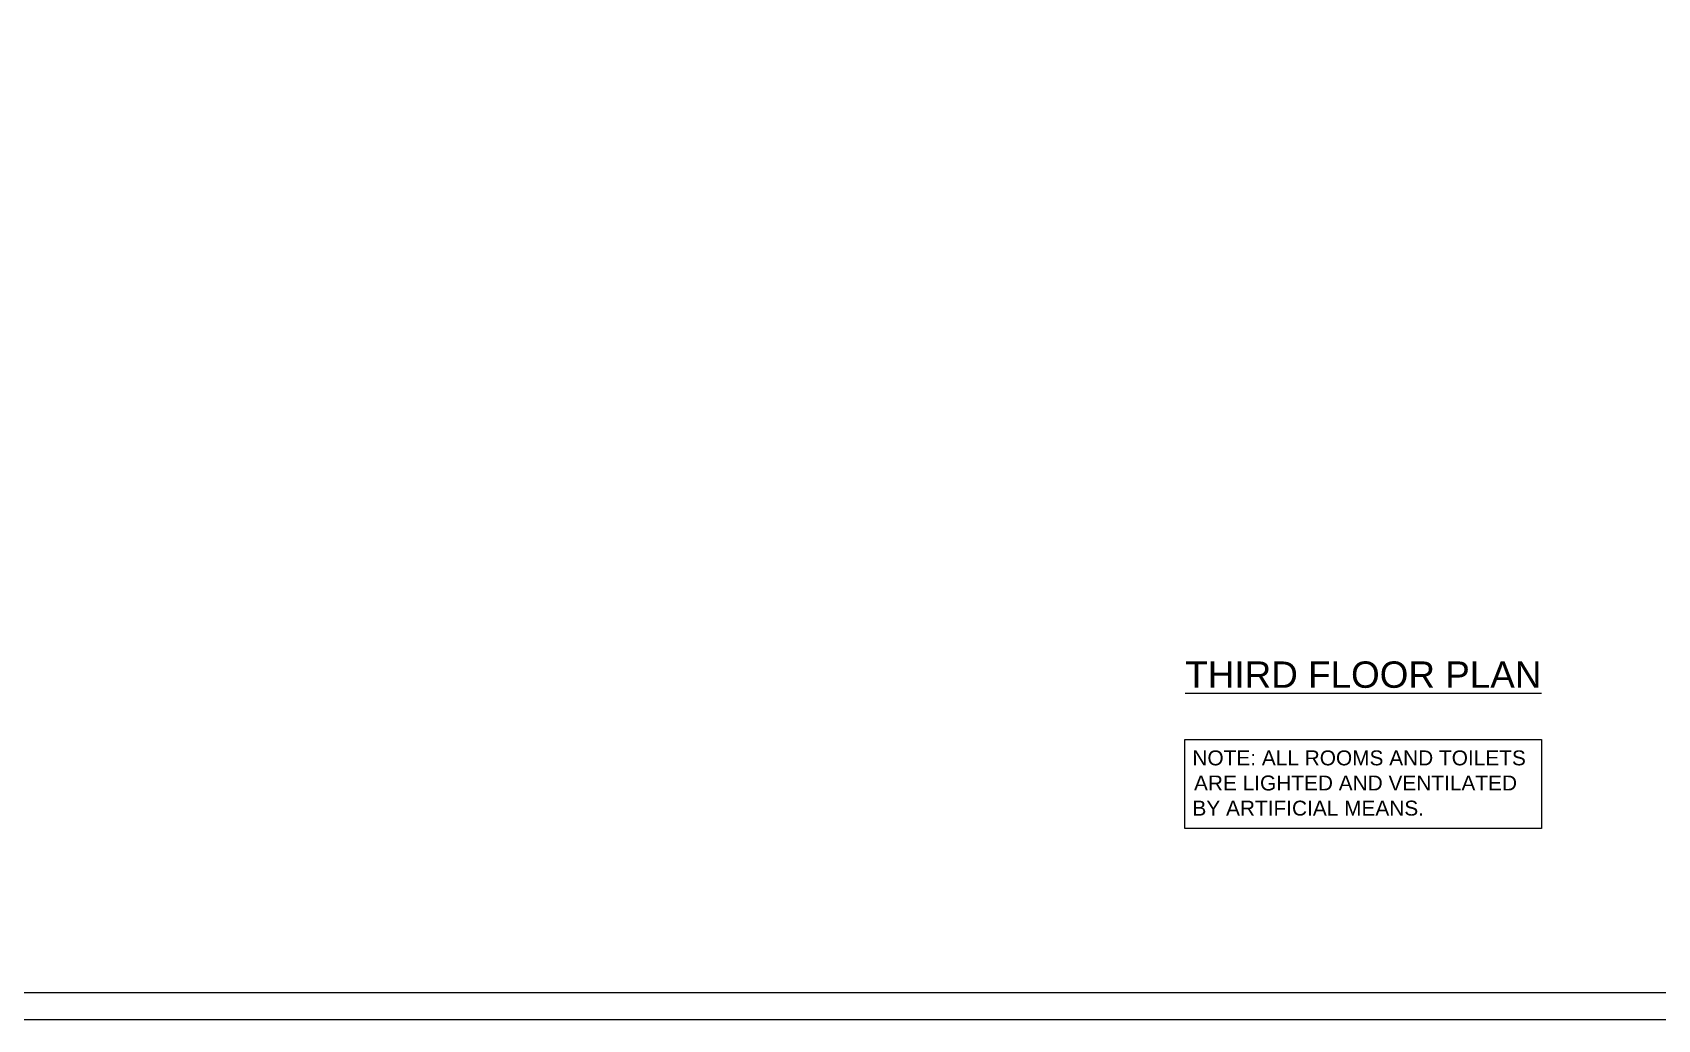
# Model space of a CAD drawing. Extents: x 53439 to 79867, y -144071 to -73305.
# Drawn here: x 64011 to 67400, y -102502 to -100444 of the extents above; entities that cross this region are included whole.
import ezdxf

# ---------------------------------------------------------------- set-up
doc = ezdxf.new("R2010")
doc.units = 0
doc.header["$LTSCALE"] = 0.1
doc.header["$MEASUREMENT"] = 0
for name, color, linetype in [('BOR', 200, 'CONTINUOUS'), ('BOR1', 230, 'CONTINUOUS'), ('NARO', 5, 'CONTINUOUS'), ('TEXT', 7, 'CONTINUOUS')]:
    doc.layers.add(name, color=color, linetype=linetype)
doc.styles.add('DUTCH', font='arial.ttf')
doc.styles.get("Standard").update_dxf_attribs({"font": 'arial.ttf'})

msp = doc.modelspace()

# ---------------------------------------------------------------- linework, layer by layer
at = {"layer": 'BOR'}
msp.add_lwpolyline([(75090.52, -94254.26), (58882.7, -94254.26), (58882.7, -102445.54), (75090.52, -102445.54)], close=True, dxfattribs=at)
at = {"layer": 'BOR1'}
msp.add_lwpolyline([(75147.05, -94197.74), (58826.17, -94197.74), (58826.17, -102502.07), (75147.05, -102502.07)], close=True, dxfattribs=at)
at = {"layer": 'NARO', "elevation": 0}
msp.add_lwpolyline([(66414.46, -101917.94), (67157.74, -101917.94), (67157.74, -102104.14), (66414.46, -102104.14)], close=True, dxfattribs=at)

# ---------------------------------------------------------------- texts
at = {"layer": 'TEXT', "color": 7, "style": 'DUTCH'}
msp.add_text('%%UTHIRD FLOOR PLAN', height=55, dxfattribs=at).set_placement((66415.04, -101810.49))
at = {"layer": 'TEXT', "linetype": 'CONTINUOUS'}
for s, p in [('NOTE: ALL ROOMS AND TOILETS', (66429.89, -101972.15, 0)), ('ARE LIGHTED AND VENTILATED', (66433.26, -102024.52, 0)), ('BY ARTIFICIAL MEANS.', (66430.01, -102076.9, 0))]:
    msp.add_text(s, height=31.104, rotation=359.99942, dxfattribs=at).set_placement(p)

doc.saveas('drawing.dxf')
